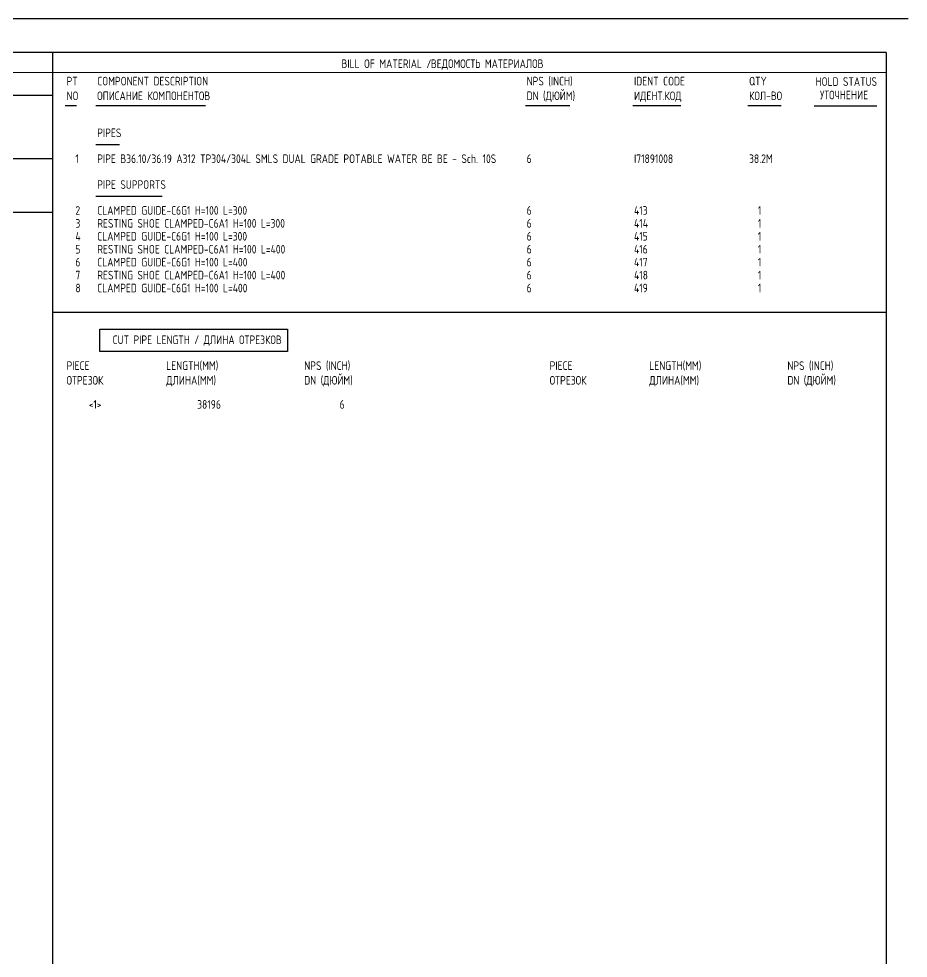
# Model space of a CAD drawing. Extents: x -1005 to 594, y -998 to 420.
# Drawn here: x 395.2 to 594, y 210 to 420 of the extents above; entities that cross this region are included whole.
import ezdxf

# ---------------------------------------------------------------- set-up
doc = ezdxf.new("R2010")
doc.units = 0
doc.styles.add('TTFN17', font='GOST type A')

msp = doc.modelspace()

# ---------------------------------------------------------------- linework, layer by layer
at = {"layer": 'GT_1', "flags": 128}
for points in [[(594, 420), (0, 420)], [(589.1, 412.5), (25.4, 412.5)], [(402.7, 412.5), (402.7, 7.5)], [(589.1, 412.5), (589.1, 7.5)], [(589.1, 408), (162.7, 407.9)], [(190.3, 402.9), (402.7, 402.9)], [(408.046, 400.531), (405.557, 400.531)], [(436.894, 400.531), (412.414, 400.531)], [(518.373, 400.531), (508.414, 400.531)], [(543.202, 400.531), (532.414, 400.531)], [(565.597, 400.531), (558.129, 400.531)], [(587, 400.5), (573, 400.5)], [(417.669, 391.854), (412.414, 391.854)], [(402.7, 388.7), (226.9, 388.7)], [(427.211, 380.289), (412.414, 380.289)], [(402.7, 376.7), (25.4, 376.7)], [(402.7, 354.428), (589, 354.428)], [(413.271, 350.643), (455.204, 350.643), (455.204, 345.595), (413.271, 345.595), (413.271, 350.643)]]:
    msp.add_lwpolyline(points, dxfattribs=at)

# ---------------------------------------------------------------- texts
at = {"layer": 'GT_1', "style": 'TTFN17'}
for s, p in [('BILL OF MATERIAL /', (467.289, 409)), ('ВЕДОМОСТЬ МАТЕРИАЛОВ', (487.289, 409)), ('PT', (405.846, 405.109)), ('COMPONENT DESCRIPTION', (412.703, 405.109)), ('NPS (INCH)', (508.703, 405.109)), ('IDENT CODE', (532.703, 405.109)), ('QTY', (558.417, 405.109)), ('HOLD STATUS', (573.289, 405)), ('NO', (405.846, 401.822)), ('ОПИСАНИЕ КОМПОНЕНТОВ', (412.703, 401.822)), ('DN (ДЮЙМ)', (508.703, 401.822)), ('ИДЕНТ.КОД', (532.703, 401.822)), ('КОЛ-ВО', (558.417, 401.822)), ('УТОЧНЕНИЕ', (574.289, 402)), ('PIPES', (412.703, 393.544)), ('  1', (405.846, 387.762)), ('PIPE B36.10/36.19 A312 TP304/304L SMLS DUAL GRADE POTABLE WATER BE BE - Sch. 10S', (412.703, 387.762)), ('6', (508.703, 387.762)), ('I71891008', (532.703, 387.762)), ('38.2M', (558.417, 387.762)), ('PIPE SUPPORTS', (412.703, 381.98)), ('  2', (405.846, 376.197)), ('CLAMPED GUIDE-C6G1 H=100 L=300', (412.703, 376.197)), ('6', (508.703, 376.197)), ('413', (532.703, 376.197)), ('  1', (558.417, 376.197)), ('  3', (405.846, 373.306)), ('RESTING SHOE CLAMPED-C6A1 H=100 L=300', (412.703, 373.306)), ('6', (508.703, 373.306)), ('414', (532.703, 373.306)), ('  1', (558.417, 373.306)), ('  4', (405.846, 370.415)), ('CLAMPED GUIDE-C6G1 H=100 L=300', (412.703, 370.415)), ('6', (508.703, 370.415)), ('415', (532.703, 370.415)), ('  1', (558.417, 370.415)), ('  5', (405.846, 367.524)), ('RESTING SHOE CLAMPED-C6A1 H=100 L=400', (412.703, 367.524)), ('6', (508.703, 367.524)), ('416', (532.703, 367.524)), ('  1', (558.417, 367.524)), ('  6', (405.846, 364.633)), ('CLAMPED GUIDE-C6G1 H=100 L=400', (412.703, 364.633)), ('6', (508.703, 364.633)), ('417', (532.703, 364.633)), ('  1', (558.417, 364.633)), ('  7', (405.846, 361.741)), ('RESTING SHOE CLAMPED-C6A1 H=100 L=400', (412.703, 361.741)), ('6', (508.703, 361.741)), ('418', (532.703, 361.741)), ('  1', (558.417, 361.741)), ('  8', (405.846, 358.85)), ('CLAMPED GUIDE-C6G1 H=100 L=400', (412.703, 358.85)), ('6', (508.703, 358.85)), ('419', (532.703, 358.85)), ('  1', (558.417, 358.85)), ('CUT PIPE LENGTH / ДЛИНА ОТРЕЗКОВ', (416.132, 347.286)), ('PIECE', (405.846, 341.503)), ('LENGTH(MM)', (428.132, 341.503)), ('NPS (INCH)', (458.989, 341.503)), ('PIECE', (513.846, 341.503)), ('LENGTH(MM)', (536.132, 341.503)), ('NPS (INCH)', (566.989, 341.503)), ('ДЛИНА(MM)', (428.132, 338.217)), ('DN (ДЮЙМ)', (458.989, 338.217)), ('ДЛИНА(MM)', (536.132, 338.217)), ('DN (ДЮЙМ)', (566.989, 338.217)), ('ОТРЕЗОК', (405.846, 338.217)), ('ОТРЕЗОК', (513.846, 338.217)), ('     <1>', (405.846, 332.83)), ('       38196', (428.132, 332.83)), ('        6', (458.989, 332.83))]:
    msp.add_text(s, height=1.925, dxfattribs=at).set_placement(p)

doc.saveas('drawing.dxf')
